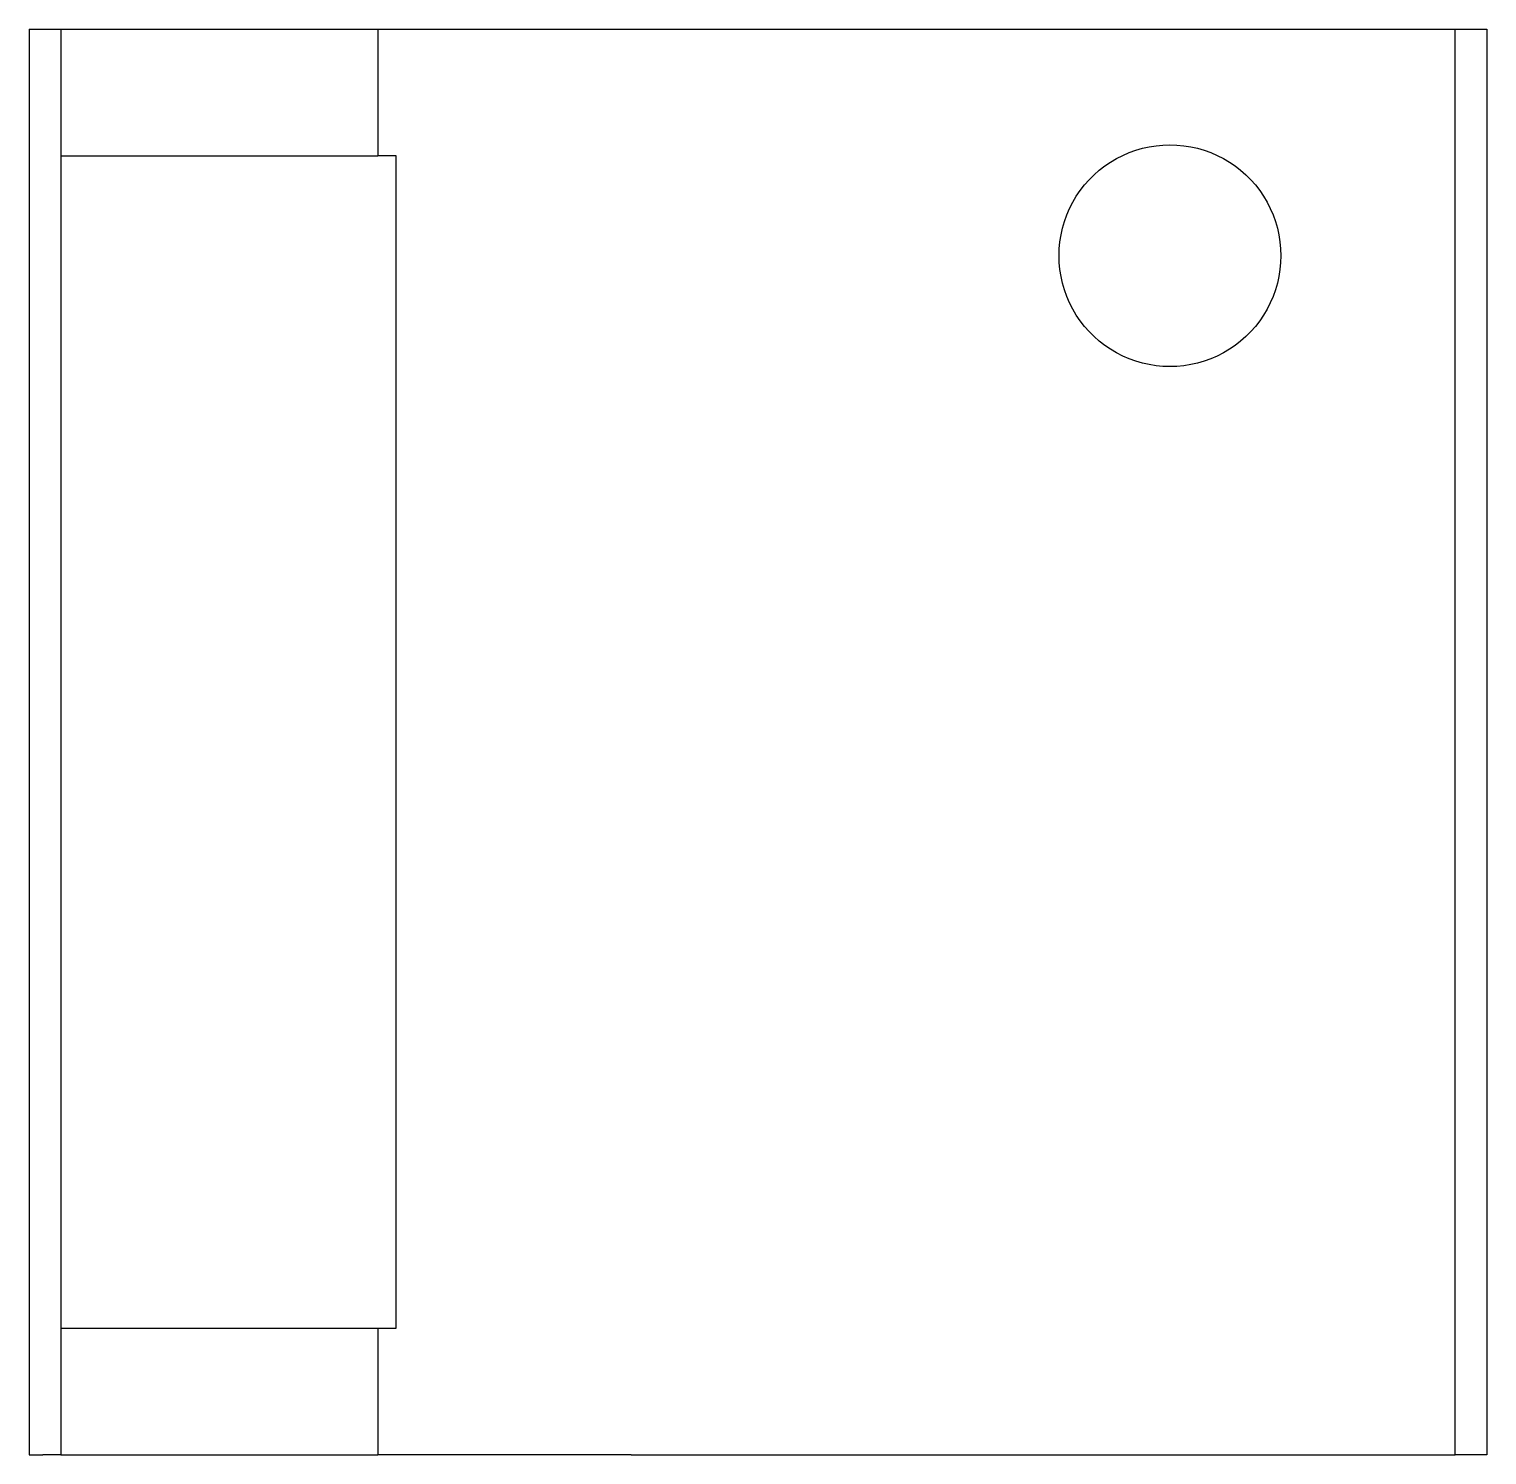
# Model space of a CAD drawing. Header units: metres. Extents: x -46 to 0, y 0 to 45.
import ezdxf

# ---------------------------------------------------------------- set-up
doc = ezdxf.new("R2010")
doc.units = ezdxf.units.M

msp = doc.modelspace()

# ---------------------------------------------------------------- linework, layer by layer
for points in [[(-46, 45), (-46, 44.1), (-46, 43.2), (-46, 42.3), (-46, 41.4), (-46, 40.5), (-46, 39.6), (-46, 38.7), (-46, 37.8), (-46, 36.9), (-46, 36), (-46, 35.1), (-46, 34.2), (-46, 33.3), (-46, 32.4), (-46, 31.5), (-46, 30.6), (-46, 29.7), (-46, 28.8), (-46, 27.9), (-46, 27), (-46, 26.1), (-46, 25.2), (-46, 24.3), (-46, 23.4), (-46, 22.5), (-46, 21.6), (-46, 20.7), (-46, 19.8), (-46, 18.9), (-46, 18), (-46, 17.1), (-46, 16.2), (-46, 15.3), (-46, 14.4), (-46, 13.5), (-46, 12.6), (-46, 11.7), (-46, 10.8), (-46, 9.9), (-46, 9), (-46, 8.1), (-46, 7.2), (-46, 6.3), (-46, 5.4), (-46, 4.5), (-46, 3.6), (-46, 2.7), (-46, 1.8), (-46, 0.9), (-46, 0)], [(-46, 45), (-45.999, 45), (-45.999, 45), (-45.998, 45), (-45.997, 45), (-45.995, 45), (-45.993, 45), (-45.991, 45), (-45.988, 45), (-45.985, 45), (-45.982, 45), (-45.979, 45), (-45.975, 45), (-45.97, 45), (-45.966, 45), (-45.961, 45), (-45.955, 45), (-45.95, 45), (-45.944, 45), (-45.937, 45), (-45.93, 45), (-45.923, 45), (-45.916, 45), (-45.908, 45), (-45.9, 45), (-45.892, 45), (-45.883, 45), (-45.873, 45), (-45.864, 45), (-45.854, 45), (-45.844, 45), (-45.834, 45), (-45.823, 45), (-45.812, 45), (-45.8, 45), (-45.788, 45), (-45.776, 45), (-45.764, 45), (-45.751, 45), (-45.738, 45), (-45.724, 45), (-45.71, 45), (-45.696, 45), (-45.682, 45), (-45.667, 45), (-45.652, 45), (-45.636, 45), (-45.621, 45), (-45.604, 45), (-45.588, 45), (-45.571, 45)], [(-45.571, 45), (-45.55, 45), (-45.528, 45), (-45.506, 45), (-45.485, 45), (-45.465, 45), (-45.444, 45), (-45.424, 45), (-45.405, 45), (-45.386, 45), (-45.368, 45), (-45.35, 45), (-45.332, 45), (-45.315, 45), (-45.298, 45), (-45.282, 45), (-45.267, 45), (-45.251, 45), (-45.236, 45), (-45.222, 45), (-45.208, 45), (-45.194, 45), (-45.181, 45), (-45.169, 45), (-45.156, 45), (-45.144, 45), (-45.133, 45), (-45.123, 45), (-45.112, 45), (-45.102, 45), (-45.093, 45), (-45.084, 45), (-45.075, 45), (-45.067, 45), (-45.06, 45), (-45.052, 45), (-45.046, 45), (-45.04, 45), (-45.034, 45), (-45.028, 45), (-45.024, 45), (-45.019, 45), (-45.015, 45), (-45.011, 45), (-45.009, 45), (-45.006, 45), (-45.004, 45), (-45.002, 45), (-45.002, 45), (-45.001, 45), (-45, 45)], [(-45, 45), (-45, 44.92), (-45, 44.84), (-45, 44.76), (-45, 44.68), (-45, 44.6), (-45, 44.52), (-45, 44.44), (-45, 44.36), (-45, 44.28), (-45, 44.2), (-45, 44.12), (-45, 44.04), (-45, 43.96), (-45, 43.88), (-45, 43.8), (-45, 43.72), (-45, 43.64), (-45, 43.56), (-45, 43.48), (-45, 43.4), (-45, 43.32), (-45, 43.24), (-45, 43.16), (-45, 43.08), (-45, 43), (-45, 42.92), (-45, 42.84), (-45, 42.76), (-45, 42.68), (-45, 42.6), (-45, 42.52), (-45, 42.44), (-45, 42.36), (-45, 42.28), (-45, 42.2), (-45, 42.12), (-45, 42.04), (-45, 41.96), (-45, 41.88), (-45, 41.8), (-45, 41.72), (-45, 41.64), (-45, 41.56), (-45, 41.48), (-45, 41.4), (-45, 41.32), (-45, 41.24), (-45, 41.16), (-45, 41.08), (-45, 41)], [(-45, 45), (-44.965, 45), (-44.93, 45), (-44.895, 45), (-44.83, 45), (-44.727, 45), (-44.623, 45), (-44.52, 45), (-44.362, 45), (-44.195, 45), (-44.028, 45), (-43.846, 45), (-43.624, 45), (-43.402, 45), (-43.181, 45), (-42.928, 45), (-42.662, 45), (-42.397, 45), (-42.127, 45), (-41.831, 45), (-41.535, 45), (-41.239, 45), (-40.935, 45), (-40.623, 45), (-40.312, 45), (-40, 45), (-39.688, 45), (-39.377, 45), (-39.065, 45), (-38.761, 45), (-38.465, 45), (-38.169, 45), (-37.873, 45), (-37.603, 45), (-37.338, 45), (-37.072, 45), (-36.819, 45), (-36.598, 45), (-36.376, 45), (-36.154, 45), (-35.972, 45), (-35.805, 45), (-35.638, 45), (-35.48, 45), (-35.377, 45), (-35.273, 45), (-35.17, 45), (-35.105, 45), (-35.07, 45), (-35.035, 45), (-35, 45)], [(-35, 45), (-35, 44.92), (-35, 44.84), (-35, 44.76), (-35, 44.68), (-35, 44.6), (-35, 44.52), (-35, 44.44), (-35, 44.36), (-35, 44.28), (-35, 44.2), (-35, 44.12), (-35, 44.04), (-35, 43.96), (-35, 43.88), (-35, 43.8), (-35, 43.72), (-35, 43.64), (-35, 43.56), (-35, 43.48), (-35, 43.4), (-35, 43.32), (-35, 43.24), (-35, 43.16), (-35, 43.08), (-35, 43), (-35, 42.92), (-35, 42.84), (-35, 42.76), (-35, 42.68), (-35, 42.6), (-35, 42.52), (-35, 42.44), (-35, 42.36), (-35, 42.28), (-35, 42.2), (-35, 42.12), (-35, 42.04), (-35, 41.96), (-35, 41.88), (-35, 41.8), (-35, 41.72), (-35, 41.64), (-35, 41.56), (-35, 41.48), (-35, 41.4), (-35, 41.32), (-35, 41.24), (-35, 41.16), (-35, 41.08), (-35, 41)], [(-35, 45), (-34.986, 45), (-34.972, 45), (-34.958, 45), (-34.932, 45), (-34.89, 45), (-34.848, 45), (-34.805, 45), (-34.74, 45), (-34.67, 45), (-34.601, 45), (-34.524, 45), (-34.427, 45), (-34.331, 45), (-34.235, 45), (-34.121, 45), (-33.999, 45), (-33.878, 45), (-33.753, 45), (-33.608, 45), (-33.462, 45), (-33.317, 45), (-33.159, 45), (-32.992, 45), (-32.824, 45), (-32.657, 45), (-32.47, 45), (-32.282, 45), (-32.095, 45), (-31.9, 45), (-31.695, 45), (-31.49, 45), (-31.286, 45), (-31.068, 45), (-30.848, 45), (-30.628, 45), (-30.405, 45), (-30.173, 45), (-29.941, 45), (-29.709, 45), (-29.47, 45), (-29.228, 45), (-28.987, 45), (-28.745, 45), (-28.497, 45), (-28.249, 45), (-28.002, 45), (-27.752, 45), (-27.502, 45), (-27.251, 45), (-27, 45)], [(-27, 45), (-26.48, 45), (-25.96, 45), (-25.44, 45), (-24.92, 45), (-24.4, 45), (-23.88, 45), (-23.36, 45), (-22.84, 45), (-22.32, 45), (-21.8, 45), (-21.28, 45), (-20.76, 45), (-20.24, 45), (-19.72, 45), (-19.2, 45), (-18.68, 45), (-18.16, 45), (-17.64, 45), (-17.12, 45), (-16.6, 45), (-16.08, 45), (-15.56, 45), (-15.04, 45), (-14.52, 45), (-14, 45), (-13.48, 45), (-12.96, 45), (-12.44, 45), (-11.92, 45), (-11.4, 45), (-10.88, 45), (-10.36, 45), (-9.84, 45), (-9.32, 45), (-8.8, 45), (-8.28, 45), (-7.76, 45), (-7.24, 45), (-6.72, 45), (-6.2, 45), (-5.68, 45), (-5.16, 45), (-4.64, 45), (-4.12, 45), (-3.6, 45), (-3.08, 45), (-2.56, 45), (-2.04, 45), (-1.52, 45), (-1, 45)], [(-1, 0), (-1, 0.9), (-1, 1.8), (-1, 2.7), (-1, 3.6), (-1, 4.5), (-1, 5.4), (-1, 6.3), (-1, 7.2), (-1, 8.1), (-1, 9), (-1, 9.9), (-1, 10.8), (-1, 11.7), (-1, 12.6), (-1, 13.5), (-1, 14.4), (-1, 15.3), (-1, 16.2), (-1, 17.1), (-1, 18), (-1, 18.9), (-1, 19.8), (-1, 20.7), (-1, 21.6), (-1, 22.5), (-1, 23.4), (-1, 24.3), (-1, 25.2), (-1, 26.1), (-1, 27), (-1, 27.9), (-1, 28.8), (-1, 29.7), (-1, 30.6), (-1, 31.5), (-1, 32.4), (-1, 33.3), (-1, 34.2), (-1, 35.1), (-1, 36), (-1, 36.9), (-1, 37.8), (-1, 38.7), (-1, 39.6), (-1, 40.5), (-1, 41.4), (-1, 42.3), (-1, 43.2), (-1, 44.1), (-1, 45)], [(-1, 45), (-0.98, 45), (-0.96, 45), (-0.94, 45), (-0.92, 45), (-0.9, 45), (-0.88, 45), (-0.86, 45), (-0.84, 45), (-0.82, 45), (-0.8, 45), (-0.78, 45), (-0.76, 45), (-0.74, 45), (-0.72, 45), (-0.7, 45), (-0.68, 45), (-0.66, 45), (-0.64, 45), (-0.62, 45), (-0.6, 45), (-0.58, 45), (-0.56, 45), (-0.54, 45), (-0.52, 45), (-0.5, 45), (-0.48, 45), (-0.46, 45), (-0.44, 45), (-0.42, 45), (-0.4, 45), (-0.38, 45), (-0.36, 45), (-0.34, 45), (-0.32, 45), (-0.3, 45), (-0.28, 45), (-0.26, 45), (-0.24, 45), (-0.22, 45), (-0.2, 45), (-0.18, 45), (-0.16, 45), (-0.14, 45), (-0.12, 45), (-0.1, 45), (-0.08, 45), (-0.06, 45), (-0.04, 45), (-0.02, 45), (0, 45)], [(0, 45), (0, 44.1), (0, 43.2), (0, 42.3), (0, 41.4), (0, 40.5), (0, 39.6), (0, 38.7), (0, 37.8), (0, 36.9), (0, 36), (0, 35.1), (0, 34.2), (0, 33.3), (0, 32.4), (0, 31.5), (0, 30.6), (0, 29.7), (0, 28.8), (0, 27.9), (0, 27), (0, 26.1), (0, 25.2), (0, 24.3), (0, 23.4), (0, 22.5), (0, 21.6), (0, 20.7), (0, 19.8), (0, 18.9), (0, 18), (0, 17.1), (0, 16.2), (0, 15.3), (0, 14.4), (0, 13.5), (0, 12.6), (0, 11.7), (0, 10.8), (0, 9.9), (0, 9), (0, 8.1), (0, 7.2), (0, 6.3), (0, 5.4), (0, 4.5), (0, 3.6), (0, 2.7), (0, 1.8), (0, 0.9), (0, 0)], [(-45, 41), (-45, 40.26), (-45, 39.52), (-45, 38.78), (-45, 38.04), (-45, 37.3), (-45, 36.56), (-45, 35.82), (-45, 35.08), (-45, 34.34), (-45, 33.6), (-45, 32.86), (-45, 32.12), (-45, 31.38), (-45, 30.64), (-45, 29.9), (-45, 29.16), (-45, 28.42), (-45, 27.68), (-45, 26.94), (-45, 26.2), (-45, 25.46), (-45, 24.72), (-45, 23.98), (-45, 23.24), (-45, 22.5), (-45, 21.76), (-45, 21.02), (-45, 20.28), (-45, 19.54), (-45, 18.8), (-45, 18.06), (-45, 17.32), (-45, 16.58), (-45, 15.84), (-45, 15.1), (-45, 14.36), (-45, 13.62), (-45, 12.88), (-45, 12.14), (-45, 11.4), (-45, 10.66), (-45, 9.92), (-45, 9.18), (-45, 8.44), (-45, 7.7), (-45, 6.96), (-45, 6.22), (-45, 5.48), (-45, 4.74), (-45, 4)], [(-45, 41), (-44.965, 41), (-44.93, 41), (-44.895, 41), (-44.83, 41), (-44.727, 41), (-44.623, 41), (-44.52, 41), (-44.362, 41), (-44.195, 41), (-44.028, 41), (-43.846, 41), (-43.624, 41), (-43.402, 41), (-43.181, 41), (-42.928, 41), (-42.662, 41), (-42.397, 41), (-42.127, 41), (-41.831, 41), (-41.535, 41), (-41.239, 41), (-40.935, 41), (-40.623, 41), (-40.312, 41), (-40, 41), (-39.688, 41), (-39.377, 41), (-39.065, 41), (-38.761, 41), (-38.465, 41), (-38.169, 41), (-37.873, 41), (-37.603, 41), (-37.338, 41), (-37.072, 41), (-36.819, 41), (-36.598, 41), (-36.376, 41), (-36.154, 41), (-35.972, 41), (-35.805, 41), (-35.638, 41), (-35.48, 41), (-35.377, 41), (-35.273, 41), (-35.17, 41), (-35.105, 41), (-35.07, 41), (-35.035, 41), (-35, 41)], [(-34.416, 41), (-34.438, 41), (-34.461, 41), (-34.483, 41), (-34.505, 41), (-34.525, 41), (-34.546, 41), (-34.567, 41), (-34.586, 41), (-34.605, 41), (-34.624, 41), (-34.643, 41), (-34.66, 41), (-34.678, 41), (-34.695, 41), (-34.712, 41), (-34.728, 41), (-34.743, 41), (-34.759, 41), (-34.773, 41), (-34.787, 41), (-34.802, 41), (-34.815, 41), (-34.828, 41), (-34.84, 41), (-34.853, 41), (-34.864, 41), (-34.875, 41), (-34.885, 41), (-34.896, 41), (-34.905, 41), (-34.914, 41), (-34.923, 41), (-34.931, 41), (-34.939, 41), (-34.946, 41), (-34.953, 41), (-34.959, 41), (-34.965, 41), (-34.971, 41), (-34.976, 41), (-34.98, 41), (-34.984, 41), (-34.988, 41), (-34.991, 41), (-34.993, 41), (-34.996, 41), (-34.997, 41), (-34.998, 41), (-34.999, 41), (-35, 41)], [(-34.416, 4), (-34.416, 4.74), (-34.416, 5.48), (-34.416, 6.22), (-34.416, 6.96), (-34.416, 7.7), (-34.416, 8.44), (-34.416, 9.18), (-34.416, 9.92), (-34.416, 10.66), (-34.416, 11.4), (-34.416, 12.14), (-34.416, 12.88), (-34.416, 13.62), (-34.416, 14.36), (-34.416, 15.1), (-34.416, 15.84), (-34.416, 16.58), (-34.416, 17.32), (-34.416, 18.06), (-34.416, 18.8), (-34.416, 19.54), (-34.416, 20.28), (-34.416, 21.02), (-34.416, 21.76), (-34.416, 22.5), (-34.416, 23.24), (-34.416, 23.98), (-34.416, 24.72), (-34.416, 25.46), (-34.416, 26.2), (-34.416, 26.94), (-34.416, 27.68), (-34.416, 28.42), (-34.416, 29.16), (-34.416, 29.9), (-34.416, 30.64), (-34.416, 31.38), (-34.416, 32.12), (-34.416, 32.86), (-34.416, 33.6), (-34.416, 34.34), (-34.416, 35.08), (-34.416, 35.82), (-34.416, 36.56), (-34.416, 37.3), (-34.416, 38.04), (-34.416, 38.78), (-34.416, 39.52), (-34.416, 40.26), (-34.416, 41)], [(-13.5, 37.85), (-13.493, 38.07), (-13.472, 38.289), (-13.438, 38.506), (-13.39, 38.72), (-13.329, 38.932), (-13.254, 39.138), (-13.167, 39.34), (-13.067, 39.536), (-12.955, 39.725), (-12.832, 39.907), (-12.697, 40.081), (-12.551, 40.246), (-12.396, 40.401), (-12.231, 40.547), (-12.057, 40.682), (-11.875, 40.805), (-11.686, 40.917), (-11.49, 41.017), (-11.288, 41.104), (-11.082, 41.179), (-10.87, 41.24), (-10.656, 41.288), (-10.439, 41.322), (-10.22, 41.343), (-10, 41.35), (-9.78, 41.343), (-9.561, 41.322), (-9.344, 41.288), (-9.13, 41.24), (-8.918, 41.179), (-8.712, 41.104), (-8.51, 41.017), (-8.314, 40.917), (-8.125, 40.805), (-7.943, 40.682), (-7.769, 40.547), (-7.604, 40.401), (-7.449, 40.246), (-7.303, 40.081), (-7.168, 39.907), (-7.045, 39.725), (-6.933, 39.536), (-6.833, 39.34), (-6.746, 39.138), (-6.671, 38.932), (-6.61, 38.72), (-6.562, 38.506), (-6.528, 38.289), (-6.507, 38.07), (-6.5, 37.85)], [(-6.5, 37.85), (-6.507, 37.63), (-6.528, 37.411), (-6.562, 37.194), (-6.61, 36.98), (-6.671, 36.768), (-6.746, 36.562), (-6.833, 36.36), (-6.933, 36.164), (-7.045, 35.975), (-7.168, 35.793), (-7.303, 35.619), (-7.449, 35.454), (-7.604, 35.299), (-7.769, 35.153), (-7.943, 35.018), (-8.125, 34.895), (-8.314, 34.783), (-8.51, 34.683), (-8.712, 34.596), (-8.918, 34.521), (-9.13, 34.46), (-9.344, 34.412), (-9.561, 34.378), (-9.78, 34.357), (-10, 34.35), (-10.22, 34.357), (-10.439, 34.378), (-10.656, 34.412), (-10.87, 34.46), (-11.082, 34.521), (-11.288, 34.596), (-11.49, 34.683), (-11.686, 34.783), (-11.875, 34.895), (-12.057, 35.018), (-12.231, 35.153), (-12.396, 35.299), (-12.551, 35.454), (-12.697, 35.619), (-12.832, 35.793), (-12.955, 35.975), (-13.067, 36.164), (-13.167, 36.36), (-13.254, 36.562), (-13.329, 36.768), (-13.39, 36.98), (-13.438, 37.194), (-13.472, 37.411), (-13.493, 37.63), (-13.5, 37.85)], [(-45, 4), (-45, 3.92), (-45, 3.84), (-45, 3.76), (-45, 3.68), (-45, 3.6), (-45, 3.52), (-45, 3.44), (-45, 3.36), (-45, 3.28), (-45, 3.2), (-45, 3.12), (-45, 3.04), (-45, 2.96), (-45, 2.88), (-45, 2.8), (-45, 2.72), (-45, 2.64), (-45, 2.56), (-45, 2.48), (-45, 2.4), (-45, 2.32), (-45, 2.24), (-45, 2.16), (-45, 2.08), (-45, 2), (-45, 1.92), (-45, 1.84), (-45, 1.76), (-45, 1.68), (-45, 1.6), (-45, 1.52), (-45, 1.44), (-45, 1.36), (-45, 1.28), (-45, 1.2), (-45, 1.12), (-45, 1.04), (-45, 0.96), (-45, 0.88), (-45, 0.8), (-45, 0.72), (-45, 0.64), (-45, 0.56), (-45, 0.48), (-45, 0.4), (-45, 0.32), (-45, 0.24), (-45, 0.16), (-45, 0.08), (-45, 0)], [(-45, 4), (-44.965, 4), (-44.93, 4), (-44.895, 4), (-44.83, 4), (-44.727, 4), (-44.623, 4), (-44.52, 4), (-44.362, 4), (-44.195, 4), (-44.028, 4), (-43.846, 4), (-43.624, 4), (-43.402, 4), (-43.181, 4), (-42.928, 4), (-42.662, 4), (-42.397, 4), (-42.127, 4), (-41.831, 4), (-41.535, 4), (-41.239, 4), (-40.935, 4), (-40.623, 4), (-40.312, 4), (-40, 4), (-39.688, 4), (-39.377, 4), (-39.065, 4), (-38.761, 4), (-38.465, 4), (-38.169, 4), (-37.873, 4), (-37.603, 4), (-37.338, 4), (-37.072, 4), (-36.819, 4), (-36.598, 4), (-36.376, 4), (-36.154, 4), (-35.972, 4), (-35.805, 4), (-35.638, 4), (-35.48, 4), (-35.377, 4), (-35.273, 4), (-35.17, 4), (-35.105, 4), (-35.07, 4), (-35.035, 4), (-35, 4)], [(-35, 4), (-35, 3.92), (-35, 3.84), (-35, 3.76), (-35, 3.68), (-35, 3.6), (-35, 3.52), (-35, 3.44), (-35, 3.36), (-35, 3.28), (-35, 3.2), (-35, 3.12), (-35, 3.04), (-35, 2.96), (-35, 2.88), (-35, 2.8), (-35, 2.72), (-35, 2.64), (-35, 2.56), (-35, 2.48), (-35, 2.4), (-35, 2.32), (-35, 2.24), (-35, 2.16), (-35, 2.08), (-35, 2), (-35, 1.92), (-35, 1.84), (-35, 1.76), (-35, 1.68), (-35, 1.6), (-35, 1.52), (-35, 1.44), (-35, 1.36), (-35, 1.28), (-35, 1.2), (-35, 1.12), (-35, 1.04), (-35, 0.96), (-35, 0.88), (-35, 0.8), (-35, 0.72), (-35, 0.64), (-35, 0.56), (-35, 0.48), (-35, 0.4), (-35, 0.32), (-35, 0.24), (-35, 0.16), (-35, 0.08), (-35, 0)], [(-35, 4), (-34.999, 4), (-34.998, 4), (-34.997, 4), (-34.996, 4), (-34.993, 4), (-34.991, 4), (-34.988, 4), (-34.984, 4), (-34.98, 4), (-34.976, 4), (-34.971, 4), (-34.965, 4), (-34.959, 4), (-34.953, 4), (-34.946, 4), (-34.939, 4), (-34.931, 4), (-34.923, 4), (-34.914, 4), (-34.905, 4), (-34.896, 4), (-34.885, 4), (-34.875, 4), (-34.864, 4), (-34.853, 4), (-34.84, 4), (-34.828, 4), (-34.815, 4), (-34.802, 4), (-34.787, 4), (-34.773, 4), (-34.759, 4), (-34.743, 4), (-34.728, 4), (-34.712, 4), (-34.695, 4), (-34.678, 4), (-34.66, 4), (-34.643, 4), (-34.624, 4), (-34.605, 4), (-34.586, 4), (-34.567, 4), (-34.546, 4), (-34.525, 4), (-34.505, 4), (-34.483, 4), (-34.461, 4), (-34.438, 4), (-34.416, 4)], [(-46, 0), (-45.999, 0), (-45.999, 0), (-45.998, 0), (-45.997, 0), (-45.995, 0), (-45.993, 0), (-45.991, 0), (-45.988, 0), (-45.985, 0), (-45.982, 0), (-45.979, 0), (-45.975, 0), (-45.97, 0), (-45.966, 0), (-45.961, 0), (-45.955, 0), (-45.95, 0), (-45.944, 0), (-45.937, 0), (-45.93, 0), (-45.923, 0), (-45.916, 0), (-45.908, 0), (-45.9, 0), (-45.892, 0), (-45.883, 0), (-45.873, 0), (-45.864, 0), (-45.854, 0), (-45.844, 0), (-45.834, 0), (-45.823, 0), (-45.812, 0), (-45.8, 0), (-45.788, 0), (-45.776, 0), (-45.764, 0), (-45.751, 0), (-45.738, 0), (-45.724, 0), (-45.71, 0), (-45.696, 0), (-45.682, 0), (-45.667, 0), (-45.652, 0), (-45.636, 0), (-45.621, 0), (-45.604, 0), (-45.588, 0), (-45.571, 0)], [(-45, 0), (-45.001, 0), (-45.002, 0), (-45.002, 0), (-45.004, 0), (-45.006, 0), (-45.009, 0), (-45.011, 0), (-45.015, 0), (-45.019, 0), (-45.024, 0), (-45.028, 0), (-45.034, 0), (-45.04, 0), (-45.046, 0), (-45.052, 0), (-45.06, 0), (-45.067, 0), (-45.075, 0), (-45.084, 0), (-45.093, 0), (-45.102, 0), (-45.112, 0), (-45.123, 0), (-45.133, 0), (-45.144, 0), (-45.156, 0), (-45.169, 0), (-45.181, 0), (-45.194, 0), (-45.208, 0), (-45.222, 0), (-45.236, 0), (-45.251, 0), (-45.267, 0), (-45.282, 0), (-45.298, 0), (-45.315, 0), (-45.332, 0), (-45.35, 0), (-45.368, 0), (-45.386, 0), (-45.405, 0), (-45.424, 0), (-45.444, 0), (-45.465, 0), (-45.485, 0), (-45.506, 0), (-45.528, 0), (-45.55, 0), (-45.571, 0)], [(-45, 0), (-44.965, 0), (-44.93, 0), (-44.895, 0), (-44.83, 0), (-44.727, 0), (-44.623, 0), (-44.52, 0), (-44.362, 0), (-44.195, 0), (-44.028, 0), (-43.846, 0), (-43.624, 0), (-43.402, 0), (-43.181, 0), (-42.928, 0), (-42.662, 0), (-42.397, 0), (-42.127, 0), (-41.831, 0), (-41.535, 0), (-41.239, 0), (-40.935, 0), (-40.623, 0), (-40.312, 0), (-40, 0), (-39.688, 0), (-39.377, 0), (-39.065, 0), (-38.761, 0), (-38.465, 0), (-38.169, 0), (-37.873, 0), (-37.603, 0), (-37.338, 0), (-37.072, 0), (-36.819, 0), (-36.598, 0), (-36.376, 0), (-36.154, 0), (-35.972, 0), (-35.805, 0), (-35.638, 0), (-35.48, 0), (-35.377, 0), (-35.273, 0), (-35.17, 0), (-35.105, 0), (-35.07, 0), (-35.035, 0), (-35, 0)], [(-27, 0), (-27.251, 0), (-27.502, 0), (-27.752, 0), (-28.002, 0), (-28.249, 0), (-28.497, 0), (-28.745, 0), (-28.987, 0), (-29.228, 0), (-29.47, 0), (-29.709, 0), (-29.941, 0), (-30.173, 0), (-30.405, 0), (-30.628, 0), (-30.848, 0), (-31.068, 0), (-31.286, 0), (-31.49, 0), (-31.695, 0), (-31.9, 0), (-32.095, 0), (-32.282, 0), (-32.47, 0), (-32.657, 0), (-32.824, 0), (-32.992, 0), (-33.159, 0), (-33.317, 0), (-33.462, 0), (-33.608, 0), (-33.753, 0), (-33.878, 0), (-33.999, 0), (-34.121, 0), (-34.235, 0), (-34.331, 0), (-34.427, 0), (-34.524, 0), (-34.601, 0), (-34.67, 0), (-34.74, 0), (-34.805, 0), (-34.848, 0), (-34.89, 0), (-34.932, 0), (-34.958, 0), (-34.972, 0), (-34.986, 0), (-35, 0)], [(-27, 0), (-26.48, 0), (-25.96, 0), (-25.44, 0), (-24.92, 0), (-24.4, 0), (-23.88, 0), (-23.36, 0), (-22.84, 0), (-22.32, 0), (-21.8, 0), (-21.28, 0), (-20.76, 0), (-20.24, 0), (-19.72, 0), (-19.2, 0), (-18.68, 0), (-18.16, 0), (-17.64, 0), (-17.12, 0), (-16.6, 0), (-16.08, 0), (-15.56, 0), (-15.04, 0), (-14.52, 0), (-14, 0), (-13.48, 0), (-12.96, 0), (-12.44, 0), (-11.92, 0), (-11.4, 0), (-10.88, 0), (-10.36, 0), (-9.84, 0), (-9.32, 0), (-8.8, 0), (-8.28, 0), (-7.76, 0), (-7.24, 0), (-6.72, 0), (-6.2, 0), (-5.68, 0), (-5.16, 0), (-4.64, 0), (-4.12, 0), (-3.6, 0), (-3.08, 0), (-2.56, 0), (-2.04, 0), (-1.52, 0), (-1, 0)], [(0, 0), (-0.02, 0), (-0.04, 0), (-0.06, 0), (-0.08, 0), (-0.1, 0), (-0.12, 0), (-0.14, 0), (-0.16, 0), (-0.18, 0), (-0.2, 0), (-0.22, 0), (-0.24, 0), (-0.26, 0), (-0.28, 0), (-0.3, 0), (-0.32, 0), (-0.34, 0), (-0.36, 0), (-0.38, 0), (-0.4, 0), (-0.42, 0), (-0.44, 0), (-0.46, 0), (-0.48, 0), (-0.5, 0), (-0.52, 0), (-0.54, 0), (-0.56, 0), (-0.58, 0), (-0.6, 0), (-0.62, 0), (-0.64, 0), (-0.66, 0), (-0.68, 0), (-0.7, 0), (-0.72, 0), (-0.74, 0), (-0.76, 0), (-0.78, 0), (-0.8, 0), (-0.82, 0), (-0.84, 0), (-0.86, 0), (-0.88, 0), (-0.9, 0), (-0.92, 0), (-0.94, 0), (-0.96, 0), (-0.98, 0), (-1, 0)]]:
    msp.add_lwpolyline(points)

doc.saveas('drawing.dxf')
